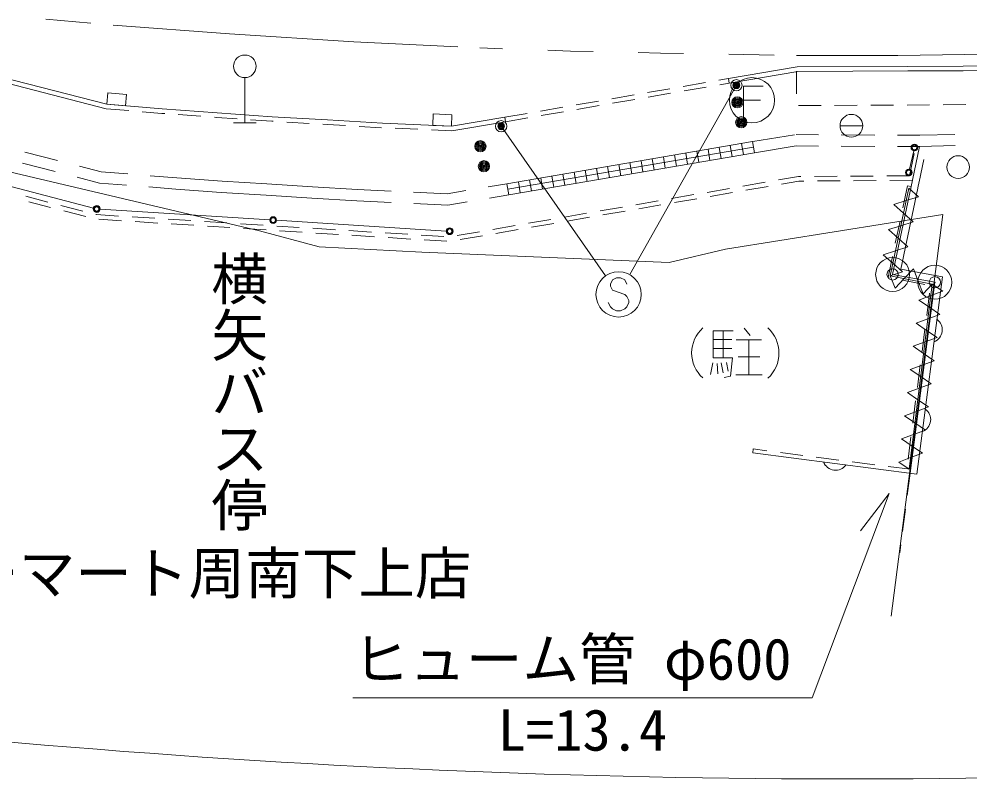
# Model space of a CAD drawing. Units: millimetres at full size, sheet at 1:1000; details may follow other scales. Extents: x 40000 to 680000, y 20000 to 380000.
# Drawn here: x 94474 to 136486, y 249087 to 282676 of the extents above; entities that cross this region are included whole.
import ezdxf
from ezdxf.enums import TextEntityAlignment as Align

# ---------------------------------------------------------------- set-up
doc = ezdxf.new("R2010")
doc.units = ezdxf.units.MM
doc.header["$LTSCALE"] = 1000
doc.header["$PDMODE"] = 32
doc.header["$PDSIZE"] = 500
for name, color, linetype, lineweight in [('M-BGD', 7, 'Continuous', 13), ('M-BMK-ROW', 7, 'Continuous', 13), ('M-STR-HTXT', 7, 'Continuous', 13), ('M-STR-STRC', 7, 'Continuous', 13)]:
    doc.layers.add(name, color=color, linetype=linetype, lineweight=lineweight)
doc.layers.add('M-BMK-HTXT', color=7, linetype='Continuous')
doc.styles.add('@ＭＳ ゴシック', font='')
doc.styles.add('ＭＳ ゴシック', font='')
doc.styles.get('@ＭＳ ゴシック').set_extended_font_data('@MS Gothic')
doc.styles.get('ＭＳ ゴシック').set_extended_font_data('MS Gothic')

msp = doc.modelspace()

# ---------------------------------------------------------------- linework, layer by layer
at = {"layer": 'M-BGD'}
for p, q in [((88348, 281271), (98323, 278712)), ((128819, 280375), (128821, 279375)), ((104447, 280085), (104447, 278085)), ((123818, 279697), (124803, 279867)), ((125394, 279969), (125820, 280043)), ((125429, 279772), (125854, 279846)), ((125820, 280043), (125854, 279846)), ((122241, 279424), (123227, 279595)), ((122275, 279227), (123261, 279398)), ((123852, 279500), (124837, 279670)), ((127356, 279711), (126481, 279711)), ((126481, 279711), (126481, 278336)), ((119088, 278879), (120073, 279049)), ((120665, 279152), (121650, 279322)), ((120699, 278955), (121684, 279125)), ((126481, 279086), (127231, 279086)), ((98323, 278712), (99319, 278627)), ((99917, 278577), (100785, 278503)), ((117511, 278606), (118497, 278777)), ((117545, 278409), (118531, 278580)), ((119122, 278682), (120107, 278852)), ((128905, 278857), (129905, 278859)), ((130505, 278860), (131505, 278861)), ((132105, 278862), (133105, 278863)), ((133705, 278865), (134705, 278877)), ((135305, 278884), (136305, 278896)), ((100785, 278503), (100913, 278494)), ((101512, 278451), (102509, 278378)), ((103108, 278335), (103220, 278326)), ((103220, 278326), (104105, 278265)), ((104704, 278224), (105642, 278159)), ((105642, 278159), (105701, 278155)), ((113592, 277735), (115968, 278137)), ((115935, 278334), (116920, 278504)), ((115969, 278137), (116954, 278307)), ((103947, 278085), (104947, 278085)), ((106300, 278120), (107299, 278061)), ((107898, 278026), (108095, 278014)), ((108095, 278014), (108896, 277967)), ((109495, 277931), (110493, 277871)), ((111092, 277845), (112091, 277801)), ((112691, 277775), (113592, 277735)), ((130746, 277960), (131746, 277960)), ((126888, 277259), (128730, 277558)), ((128813, 277565), (129789, 277560)), ((130789, 277555), (132289, 277548)), ((133289, 277543), (134265, 277539)), ((134265, 277539), (135819, 277579)), ((116024, 275395), (126884, 277258)), ((116066, 275149), (126926, 277012)), ((124913, 276920), (124997, 276427)), ((125406, 277004), (125490, 276512)), ((125898, 277089), (125983, 276596)), ((126391, 277173), (126476, 276681)), ((126969, 276765), (128810, 277065)), ((128810, 277065), (129790, 277060)), ((130790, 277055), (132290, 277048)), ((133290, 277043), (134270, 277039)), ((133944, 275546), (134254, 277036)), ((134270, 277039), (135827, 277079)), ((94727, 276796), (96179, 276421)), ((122449, 276497), (122533, 276004)), ((122942, 276582), (123026, 276089)), ((123434, 276666), (123519, 276174)), ((123927, 276751), (124012, 276258)), ((124420, 276835), (124505, 276343)), ((133812, 275748), (134016, 276727)), ((134238, 275485), (134441, 276464)), ((94623, 276306), (96075, 275931)), ((97147, 276171), (98108, 275923)), ((119985, 276075), (120069, 275582)), ((120478, 276159), (120562, 275666)), ((120970, 276244), (121055, 275751)), ((121463, 276328), (121548, 275835)), ((121956, 276413), (122040, 275920)), ((97043, 275682), (98025, 275428)), ((98108, 275923), (99276, 275830)), ((100273, 275751), (101442, 275658)), ((101442, 275658), (103445, 275509)), ((117521, 275652), (117605, 275159)), ((118014, 275737), (118098, 275244)), ((118506, 275821), (118591, 275328)), ((118999, 275906), (119084, 275413)), ((119492, 275990), (119576, 275497)), ((128907, 275714), (128025, 275561)), ((129012, 275714), (128907, 275714)), ((130612, 275726), (129612, 275719)), ((132212, 275737), (131212, 275730)), ((133812, 275748), (132812, 275741)), ((98025, 275428), (99216, 275334)), ((100213, 275254), (101404, 275160)), ((103445, 275509), (105423, 275384)), ((105423, 275384), (107434, 275262)), ((107434, 275262), (109427, 275144)), ((115201, 275257), (116025, 275396)), ((116108, 274903), (116024, 275395)), ((116535, 275483), (116620, 274990)), ((117028, 275568), (117112, 275075)), ((125858, 275186), (124872, 275015)), ((127434, 275459), (126449, 275288)), ((127565, 275278), (126579, 275108)), ((128925, 275514), (128156, 275381)), ((129144, 275515), (128925, 275514)), ((130744, 275526), (129744, 275520)), ((132344, 275538), (131344, 275531)), ((133944, 275549), (132944, 275542)), ((133727, 275305), (133519, 274327)), ((133727, 275305), (133893, 275270)), ((134217, 274821), (133787, 275202)), ((134239, 275492), (134188, 275216)), ((95744, 274588), (94776, 274839)), ((101404, 275160), (103410, 275011)), ((103410, 275011), (105392, 274885)), ((105392, 274885), (107404, 274763)), ((107404, 274763), (109400, 274645)), ((109427, 275144), (110909, 275072)), ((111908, 275024), (113390, 274952)), ((113390, 274952), (114214, 275091)), ((115257, 274759), (116108, 274903)), ((124281, 274913), (123296, 274743)), ((125988, 275006), (125003, 274835)), ((133669, 274648), (134217, 274821)), ((95871, 274349), (94903, 274600)), ((97293, 274187), (96325, 274438)), ((109400, 274645), (110910, 274572)), ((111909, 274523), (113420, 274450)), ((113420, 274450), (114271, 274593)), ((121128, 274367), (120143, 274197)), ((122705, 274640), (121719, 274470)), ((122835, 274460), (121850, 274289)), ((124412, 274733), (123426, 274562)), ((133122, 274475), (133669, 274648)), ((133552, 274094), (133122, 274475)), ((97420, 273947), (96452, 274198)), ((97894, 274031), (97874, 274036)), ((98871, 273969), (97894, 274031)), ((100468, 273868), (99470, 273931)), ((119551, 274095), (118566, 273924)), ((121258, 274187), (120273, 274017)), ((133982, 273713), (133552, 274094)), ((99003, 273760), (98005, 273824)), ((100600, 273659), (99602, 273723)), ((102065, 273767), (101067, 273830)), ((102197, 273558), (101199, 273621)), ((103661, 273666), (102663, 273729)), ((103793, 273457), (102795, 273520)), ((105258, 273565), (104260, 273628)), ((106855, 273464), (105857, 273527)), ((116398, 273549), (115413, 273378)), ((117975, 273822), (116989, 273651)), ((118105, 273641), (117120, 273471)), ((119682, 273914), (118697, 273744)), ((132886, 273367), (133434, 273540)), ((133395, 273740), (133187, 272762)), ((133434, 273540), (133982, 273713)), ((105390, 273356), (104392, 273419)), ((106987, 273255), (105989, 273318)), ((108452, 273362), (107454, 273426)), ((108584, 273154), (107586, 273217)), ((110049, 273261), (109051, 273324)), ((110181, 273052), (109183, 273116)), ((111645, 273160), (110647, 273223)), ((113242, 273059), (112244, 273122)), ((114822, 273276), (113836, 273106)), ((114952, 273096), (113967, 272925)), ((116529, 273369), (115543, 273198)), ((133317, 272986), (132886, 273367)), ((111777, 272951), (110779, 273015)), ((113374, 272850), (112376, 272913)), ((133747, 272606), (133317, 272986)), ((132651, 272259), (133199, 272432)), ((133082, 271878), (132651, 272259)), ((133199, 272432), (133747, 272606)), ((133062, 272175), (132866, 271252)), ((133512, 271498), (133082, 271878)), ((132964, 271324), (133512, 271498)), ((133989, 271634), (133583, 271204)), ((134203, 271083), (133989, 271634)), ((132866, 271252), (132922, 271242)), ((133178, 270773), (132964, 271324)), ((133583, 271204), (133178, 270773)), ((133512, 271132), (134495, 270949)), ((134416, 270532), (134203, 271083)), ((134822, 270962), (134416, 270532)), ((134702, 270561), (134574, 269569)), ((134758, 270451), (135286, 270644)), ((135286, 270644), (134822, 270962)), ((134230, 270257), (134758, 270451)), ((134694, 269939), (134230, 270257)), ((135158, 269621), (134694, 269939)), ((134102, 269234), (134630, 269427)), ((134630, 269427), (135158, 269621)), ((126020, 268895), (125146, 268895)), ((125146, 268895), (125146, 267698)), ((125583, 268895), (125583, 267698)), ((126517, 269015), (126769, 268687)), ((134567, 268916), (134102, 269234)), ((134497, 268974), (134368, 267983)), ((135031, 268598), (134567, 268916)), ((125146, 268512), (125966, 268512)), ((126157, 268490), (127277, 268490)), ((126709, 268490), (126709, 266949)), ((134503, 268404), (135031, 268598)), ((125146, 268108), (125960, 268108)), ((133975, 268211), (134503, 268404)), ((134439, 267893), (133975, 268211)), ((125146, 267698), (125993, 267698)), ((125993, 267698), (125900, 266884)), ((126239, 267747), (127195, 267747)), ((134903, 267575), (134439, 267893)), ((125124, 267474), (125020, 266966)), ((125315, 267447), (125348, 266993)), ((125490, 267474), (125578, 267042)), ((125725, 267501), (125802, 267113)), ((133847, 267187), (134375, 267381)), ((134291, 267388), (134162, 266396)), ((134375, 267381), (134903, 267575)), ((125900, 266884), (125621, 266835)), ((126140, 266949), (127310, 266949)), ((134311, 266870), (133847, 267187)), ((134776, 266552), (134311, 266870)), ((133719, 266164), (134247, 266358)), ((134247, 266358), (134776, 266552)), ((134184, 265847), (133719, 266164)), ((134085, 265801), (133956, 264809)), ((134120, 265335), (134648, 265529)), ((134648, 265529), (134184, 265847)), ((133592, 265141), (134120, 265335)), ((134056, 264824), (133592, 265141)), ((134520, 264506), (134056, 264824)), ((133464, 264118), (133992, 264312)), ((133992, 264312), (134520, 264506)), ((133928, 263801), (133464, 264118)), ((133879, 264214), (133751, 263223)), ((126889, 263506), (126911, 263675)), ((127517, 263596), (126911, 263675)), ((129103, 263390), (128112, 263519)), ((133865, 263289), (134393, 263483)), ((134393, 263483), (133928, 263801)), ((130690, 263184), (129698, 263313)), ((132277, 262978), (131285, 263107)), ((133337, 263095), (133865, 263289)), ((133801, 262778), (133337, 263095)), ((133864, 262773), (132872, 262901)), ((133673, 262628), (133673, 262626)), ((133842, 262604), (133713, 261612)), ((132920, 261711), (131654, 260051)), ((133636, 261017), (133507, 260026)), ((133430, 259431), (133384, 259077))]:
    msp.add_line(p, q, dxfattribs=at)
for points in [[(88397, 281464), (98356, 278910), (100801, 278703), (103234, 278526), (105655, 278358), (108107, 278214), (110525, 278070), (113580, 277936), (115935, 278334), (115968, 278137)], [(144106, 280782), (141060, 280697), (138621, 280640), (136180, 280592), (133745, 280581), (128856, 280563), (125820, 280043)], [(144111, 280582), (141065, 280498), (138626, 280440), (136182, 280392), (133746, 280381), (128874, 280363), (125853, 279846)], [(116108, 274903), (126969, 276765), (126884, 277258)], [(126889, 263506), (134139, 262565), (135270, 271283), (133426, 271626), (134187, 275207)], [(133801, 262778), (134822, 270962), (132964, 271324), (133787, 275202)], [(133944, 275546), (133893, 275270), (133069, 271387), (134936, 271040), (133842, 262604)], [(132920, 261711), (129516, 252672), (109216, 252672)]]:
    msp.add_lwpolyline(points, dxfattribs=at)
for points in [[(98356, 278910), (98396, 279410), (99219, 279345), (99179, 278844)], [(112755, 277970), (112776, 278483), (113601, 278448), (113580, 277936)]]:
    msp.add_lwpolyline(points, close=True, dxfattribs=at)
for centre, radius in [((104447, 280585), 500), ((126856, 279086), 1000), ((131246, 277960), 500), ((135962, 276132), 500)]:
    msp.add_circle(centre, radius, dxfattribs=at)
for centre, radius, start, end in [((134697, 268942), 567, 290.6813, 54.5363), ((125675, 267917), 1485, 131.6979, 228.0192), ((126526, 267911), 1521, 312.8638, 47.4164), ((134183, 264975), 567, 290.6813, 54.5363), ((130548, 263300), 567, 200.6813, 324.5363)]:
    msp.add_arc(centre, radius, start, end, dxfattribs=at)
at = {"layer": 'M-BMK-ROW', "color": 30}
for p, q in [((87543, 277458), (105098, 273315)), ((125678, 272505), (135289, 274029)), ((135289, 274029), (133000, 256287)), ((105098, 273315), (107740, 272612)), ((107740, 272612), (112271, 272375)), ((112271, 272375), (123195, 271915)), ((123195, 271915), (125678, 272505))]:
    msp.add_line(p, q, dxfattribs=at)
at = {"layer": 'M-BMK-ROW'}
for centre in [(133069, 271387), (134936, 271040)]:
    msp.add_circle(centre, 750, dxfattribs=at)
for p in [(133069, 271387), (134936, 271040)]:
    msp.add_point(p, dxfattribs=at)
at = {"layer": 'M-STR-HTXT'}
for p, q in [((126166, 279748), (121456, 271381)), ((115773, 277934), (120391, 271322))]:
    msp.add_line(p, q, dxfattribs=at)
for centre, radius in [((126166, 279748), 150), ((126166, 279748), 120), ((126166, 279748), 90), ((126166, 279748), 60), ((126166, 279748), 30), ((126166, 279748), 20), ((115773, 277934), 150), ((115773, 277934), 120), ((115773, 277934), 90), ((115773, 277934), 60), ((115773, 277934), 30), ((115773, 277934), 20)]:
    msp.add_circle(centre, radius, dxfattribs=at)
msp.add_arc((131286, 674087), 425000, 264.71264, 274.75635, dxfattribs=at)
for p in [(126166, 279748), (115773, 277934)]:
    msp.add_point(p, dxfattribs=at)
at = {"layer": 'M-STR-STRC', "lineweight": 20}
for p, q in [((97652, 282490), (95661, 282676)), ((115834, 281363), (114828, 281398)), ((118833, 281257), (117833, 281292)), ((119832, 281235), (118833, 281257)), ((122816, 281170), (121831, 281191)), ((123831, 281153), (122816, 281170)), ((127830, 281085), (125831, 281119))]:
    msp.add_line(p, q, dxfattribs=at)
at = {"layer": 'M-STR-STRC'}
for p, q in [((133819, 276037), (133999, 276851)), ((92263, 275763), (97762, 274319)), ((98057, 274271), (105553, 273798)), ((105853, 273779), (113349, 273305)), ((120689, 271141), (120598, 270959)), ((120871, 271232), (120689, 271141)), ((121053, 271232), (120871, 271232)), ((121235, 271141), (121053, 271232)), ((121326, 270959), (121235, 271141)), ((120598, 270959), (120598, 270868)), ((120598, 270868), (120689, 270686)), ((120689, 270686), (121235, 270504)), ((120598, 269959), (120508, 270141)), ((121235, 270504), (121326, 270414)), ((121326, 270414), (121417, 270232)), ((121417, 270141), (121326, 269959)), ((121417, 270232), (121417, 270141)), ((120689, 269868), (120598, 269959)), ((120871, 269777), (120689, 269868)), ((121053, 269777), (120871, 269777)), ((121235, 269868), (121053, 269777)), ((121326, 269959), (121235, 269868))]:
    msp.add_line(p, q, dxfattribs=at)
for points in [[(113856, 281441), (109271, 281672), (103778, 282017), (98630, 282402)], [(128819, 281062), (133297, 281068), (138212, 281134), (142876, 281250), (145524, 281337)]]:
    msp.add_lwpolyline(points, dxfattribs=at)
for centre, radius in [((126210, 278993), 250), ((126210, 278993), 204), ((126210, 278993), 159), ((126210, 278993), 114), ((126210, 278993), 68.2), ((126210, 278993), 22.7), ((126383, 278110), 250), ((126383, 278110), 204), ((126383, 278110), 159), ((126383, 278110), 114), ((126383, 278110), 68.2), ((126383, 278110), 22.7), ((114857, 277053), 250), ((114857, 277053), 204), ((114857, 277053), 159), ((114857, 277053), 114), ((114857, 277053), 68.2), ((114857, 277053), 22.7), ((134032, 276998), 150), ((134032, 276998), 120), ((134032, 276998), 100), ((115015, 276169), 250), ((115015, 276169), 204), ((115015, 276169), 159), ((115015, 276169), 114), ((115015, 276169), 68.2), ((115015, 276169), 22.7), ((133786, 275891), 150), ((133786, 275891), 120), ((133786, 275891), 100), ((97907, 274280), 150), ((97907, 274280), 120), ((97907, 274280), 100), ((105703, 273788), 150), ((105703, 273788), 120), ((105703, 273788), 100), ((113499, 273296), 150), ((113499, 273296), 120), ((113499, 273296), 100), ((120962, 270504), 1000)]:
    msp.add_circle(centre, radius, dxfattribs=at)

# ---------------------------------------------------------------- texts
at = {"layer": 'M-BGD', "style": 'ＭＳ ゴシック'}
msp.add_text('ヒューム管 φ600', height=1833, dxfattribs=at).set_placement((109216, 252922), align=Align.BOTTOM_LEFT)
msp.add_text('L=13.4', height=1833, dxfattribs=at).set_placement((119366, 252172), align=Align.TOP_CENTER)
at = {"layer": 'M-BMK-HTXT', "style": 'ＭＳ ゴシック'}
msp.add_text('ファミリーマート周南下上店', height=1833, dxfattribs=at).set_placement((98213, 256715), align=Align.BOTTOM_CENTER)
at = {"layer": 'M-STR-HTXT', "style": '@ＭＳ ゴシック'}
msp.add_text('横矢バス停', height=1833, rotation=270, dxfattribs=at).set_placement((104189, 272469), align=Align.MIDDLE_LEFT)

doc.saveas('drawing.dxf')
